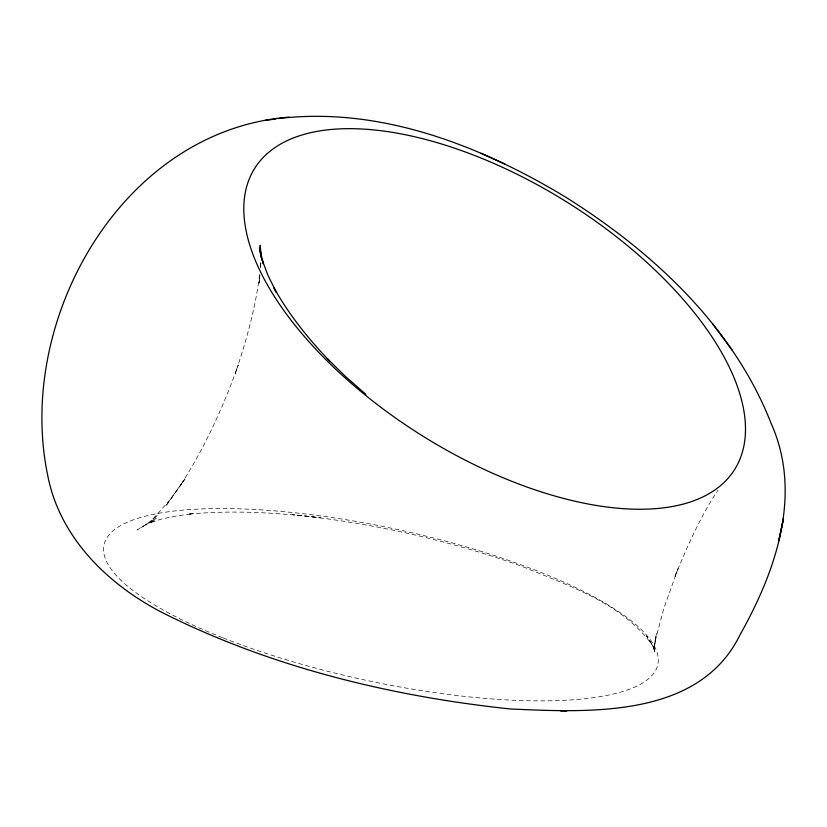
<?xml version="1.0" encoding="UTF-8"?>
<svg xmlns="http://www.w3.org/2000/svg" width="827" height="827" viewBox="0 0 827 827"><rect width="100%" height="100%" fill="white"/><g stroke="black" fill="none" stroke-linecap="round" stroke-linejoin="round"><path stroke-width="0.62" stroke-dasharray="4.13 3.1" d="M260.371 266.614L260.505 262.821M260.453 267.927L260.877 262.965M259.874 274.74L259.099 283.113L259.761 275.577M260.536 266.79L260.867 263.027M259.099 283.113L259.781 275.484M655.315 640.222L653.95 647.541L656.38 633.534L654.591 646.838L654.519 653.382L653.764 645.846L655.067 652.203L652.058 644.285L646.476 635.963L653.516 646.869C623.703 603.524 569.617 586.343 523.222 566.795C448.792 539.969 370.961 522.716 292.282 514.632L320.793 517.805C276.683 512.606 232.005 509.877 187.688 514.28L193.497 513.577L176.844 515.862L162.113 518.911L149.46 522.685L155.548 520.586L145.17 524.938L156.21 518.436L137.106 529.952L148.105 523.243L157.864 514.808L151.961 520.111L169.442 500.542L184.928 478.998L165.586 506.351L184.928 478.998M259.637 274.864C255.357 308.512 246.26 341.324 235.271 373.339L238.279 364.996C223.393 406.822 204.745 447.438 180.793 484.891M655.139 641.039L663.874 608.227L678.068 568.656L674.501 577.566C686.886 547.515 699.807 517.33 717.95 490.235M223.238 637.958A283.299 77.004 12.2 0 0 657.341 666.386A283.299 77.004 12.2 0 0 262.076 509.939A283.299 77.004 12.2 0 0 223.238 637.958"/><path stroke-width="1.24" d="M289.13 117.114C121.889 130.325 15.62 319.573 47.563 474.595C59.523 538.522 109.702 586.405 165.969 614.44C273.148 667.668 391.698 696.375 510.28 708.966C588.597 712.419 699.27 718.694 740.113 634.64C775.809 571.25 802.8 494.195 771.136 423.424C732.908 325.921 652.493 251.615 565.327 196.929C479.856 145.325 379.996 106.456 278.678 118.54M265.053 120.453L275.877 118.974M560.623 710.962L566.681 711.075M505.473 164.356L481.035 153.295M365.885 394.365L345.862 376.781L327.285 358.691L329.58 361.017C308.419 338.894 289.13 314.829 274.099 288.085L276.352 292.324L267.803 274.977L261.518 258.21L263.337 263.627L259.482 247.873L261.136 257.269M732.019 349.955L712.512 323.698M261.322 257.228L260.185 245.278L260.526 254.013M781.629 527.295L778.724 541.013L783.489 518.663L781.629 527.295M309.587 342.461A283.299 137.406 32.1 0 0 733.714 470.925A283.299 137.406 32.1 0 0 440.491 143.66A283.299 137.406 32.1 0 0 309.587 342.461"/></g></svg>
